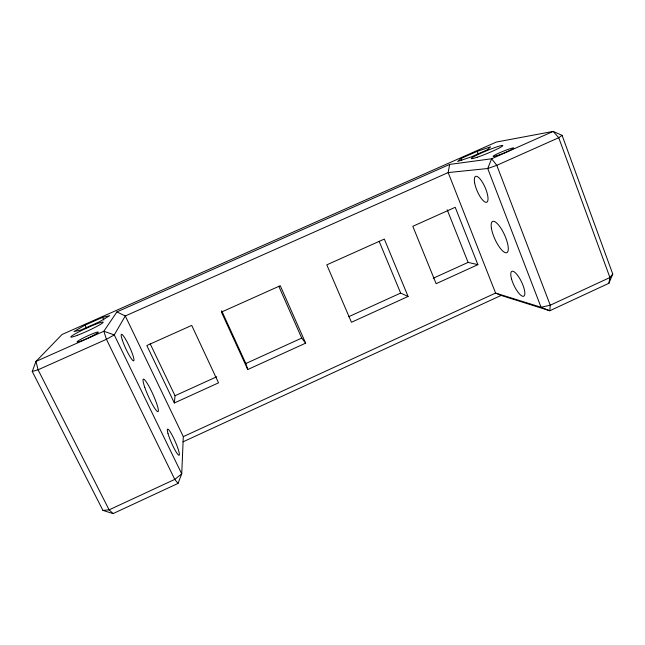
<?xml version="1.0" encoding="UTF-8"?>
<svg xmlns="http://www.w3.org/2000/svg" width="645" height="645" viewBox="0 0 645 645"><rect width="100%" height="100%" fill="white"/><g stroke="black" fill="none" stroke-linecap="round" stroke-linejoin="round"><path stroke-width="0.97" d="M113.069 513.589L109.11 509.848L38.071 369.779L35.967 361.426L103.853 331.24L116.922 311.898L125.283 315.969L183.309 436.633L181.721 473.865L178.036 483.411L113.069 513.589L102.926 510.397L32.25 371.472L35.967 361.426L62.057 334.473L496.319 142.053L553.184 131.411L562.101 135.369L612.75 274.028L608.904 283.284L549.798 310.745L501.101 295.434L495.594 293.064L448.17 172.578L449.654 164.41L491.627 158.783L553.184 131.411L558.731 137.724L609.928 277.527L608.904 283.284M174.344 402.98L146.818 345.535L191.726 325.403L218.526 382.848L174.344 402.98L175.029 395.732L150.204 343.833M612.75 274.028L609.928 277.527L550.25 305.214L541.066 307.262L495.594 293.064L183.309 436.633M461.006 158.509L457.668 161.435L471.003 157.009L487.749 149.584L490.571 146.842L477.179 151.349L461.006 158.509L461.739 160.379M562.101 135.369L558.731 137.724L496.787 165.33L487.725 168.514L448.17 172.578L125.283 315.969L114.262 334.932L106.425 339.31L38.071 369.779L32.25 371.472M85.027 325.144L73.998 331.53L80.802 330.071L99.024 321.984L109.731 315.687L102.555 317.372L85.027 325.144L86.333 327.805M182.962 441.865L501.101 295.434M175.029 395.732L216.736 376.753M247.753 369.529L245.842 363.514L301.723 338.085L305.657 343.148L247.753 369.529L221.42 312.091L280.261 285.719L305.657 343.148M348.687 316.719L400.642 293.08L408.083 296.466L351.461 322.274L326.797 264.853L384.315 239.069L408.083 296.466M433.247 278.245L468.101 262.386L477.881 264.66L455.217 207.287L412.808 226.298L436.133 283.687L477.881 264.66M116.922 311.898L449.654 164.41M102.926 510.397L109.11 509.848L174.763 479.396L181.721 473.865L114.262 334.932L103.853 331.24L106.425 339.31L174.763 479.396L178.036 483.411M102.555 317.372L103.853 320.041M221.678 310.769L245.842 363.514M278.793 286.267L301.723 338.085M379.155 241.351L400.642 293.08M447.195 209.762L468.101 262.386M477.179 151.349L478.251 154.147M550.25 305.214L549.798 310.745L541.066 307.262L487.725 168.514L491.627 158.783L496.787 165.33L550.25 305.214M167.998 433.513A14.303 1.975 66.2 0 0 178.472 455.039A14.303 1.975 66.2 0 0 173.586 438.003A14.303 1.975 66.2 0 0 167.998 433.513M122.389 340.286A14.617 2.064 65.2 0 0 133.434 360.845A14.617 2.064 65.2 0 0 126.896 341.584A14.617 2.064 65.2 0 0 122.389 340.286M144.786 387.395A17.818 2.491 65.7 0 0 157.896 411.679A17.818 2.491 65.7 0 0 149.414 387.153A17.818 2.491 65.7 0 0 144.786 387.395M491.417 228.249A17.157 5.265 65.5 0 0 505.72 252.759A17.157 5.265 65.5 0 0 502.06 230.088A17.157 5.265 65.5 0 0 491.417 228.249M511.574 279.067A13.779 4.16 64.4 0 0 523.756 296.216A13.779 4.16 64.4 0 0 518.129 276.06A13.779 4.16 64.4 0 0 511.574 279.067M474.615 182.737A14.069 4.346 66.7 0 0 486.161 202.337A14.069 4.346 66.7 0 0 482.782 182.841A14.069 4.346 66.7 0 0 474.615 182.737M477.236 157.235A17.02 1.371 -22.4 0 0 502.584 145.947A17.02 1.371 -22.4 0 0 481.178 153.083A17.02 1.371 -22.4 0 0 477.236 157.235M77.4 335.295A17.826 1.492 -24.7 0 0 103.103 322.411A17.826 1.492 -24.7 0 0 80.504 331.054A17.826 1.492 -24.7 0 0 77.4 335.295M81.335 340.891A11.683 1.064 -24.9 0 0 98.209 332.344A11.683 1.064 -24.9 0 0 83.479 337.891A11.683 1.064 -24.9 0 0 81.335 340.891M497.085 155.606A11.175 0.976 -22.2 0 0 513.662 148.213A11.175 0.976 -22.2 0 0 499.448 152.849A11.175 0.976 -22.2 0 0 497.085 155.606"/></g></svg>
